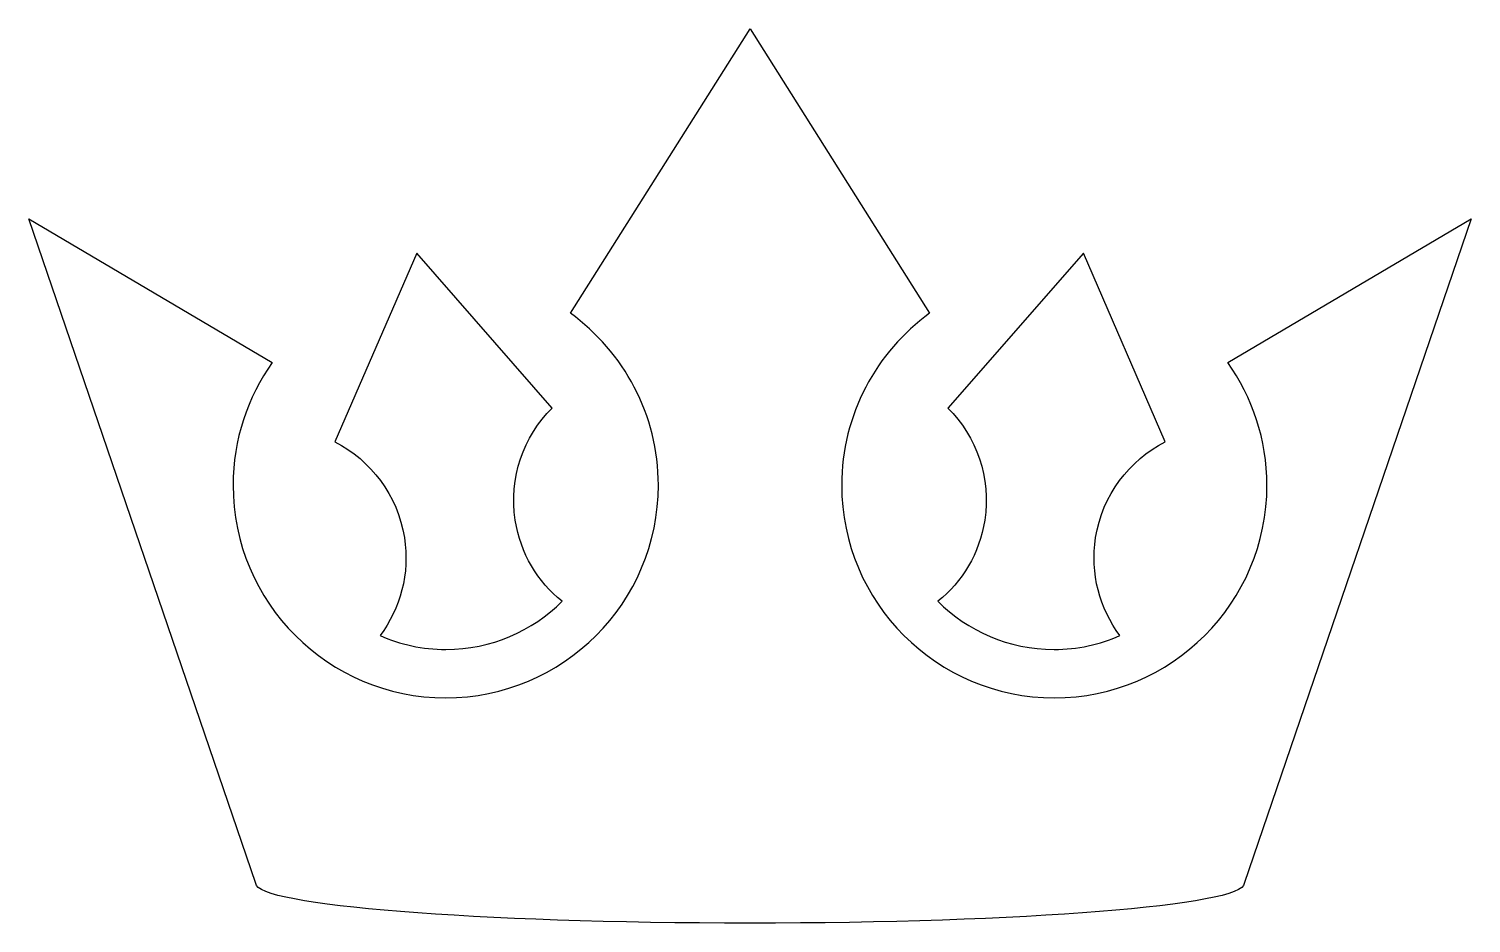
# Model space of a CAD drawing. Header units: centimetres. Extents: x -16.9 to 16.9, y -10.5 to 10.5.
import ezdxf

# ---------------------------------------------------------------- set-up
doc = ezdxf.new("R2010")
doc.units = ezdxf.units.CM
doc.header["$MEASUREMENT"] = 0
doc.layers.add('Layer 1', color=7, linetype='Continuous')

msp = doc.modelspace()

# ---------------------------------------------------------------- linework, layer by layer
at = {"layer": 'Layer 1'}
for points, knots in [([(11.18441, 2.64642), (11.76059, 1.83433), (12.10243, 0.844), (12.10243, -0.22682), (12.10243, -0.22682), (12.10251, -2.97629), (9.87302, -5.20451), (7.1239, -5.20451), (7.1239, -5.20451), (4.37478, -5.20451), (2.14654, -2.9763), (2.14654, -0.22683), (2.14654, -0.22683), (2.14662, 1.43028), (2.95934, 2.89351), (4.205, 3.79846), (4.205, 3.79846), (4.205, 3.79846), (0.00042, 10.45744), (0.00042, 10.45744), (0.00042, 10.45744), (0.00042, 10.45744), (-4.2041, 3.79846), (-4.2041, 3.79846), (-4.2041, 3.79846), (-2.95905, 2.89353), (-2.14546, 1.43028), (-2.14546, -0.22683), (-2.14546, -0.22683), (-2.14541, -2.9763), (-4.37418, -5.20452), (-7.12341, -5.20452), (-7.12341, -5.20452), (-9.87254, -5.20452), (-12.10136, -2.97631), (-12.10136, -0.22683), (-12.10136, -0.22683), (-12.10128, 0.84407), (-11.75968, 1.83433), (-11.18386, 2.64641), (-11.18386, 2.64641), (-11.18386, 2.64641), (-16.88229, 6.01083), (-16.88229, 6.01083), (-16.88229, 6.01083), (-16.88229, 6.01083), (-11.57022, -9.55315), (-11.57022, -9.55315), (-11.57022, -9.55315), (-11.57022, -10.06456), (-6.39055, -10.47993), (0.00038, -10.47993), (0.00038, -10.47993), (6.39083, -10.47985), (11.57138, -10.06456), (11.57138, -9.55315), (11.57138, -9.55315), (11.57138, -9.55315), (16.88233, 6.01083), (16.88233, 6.01083), (16.88233, 6.01083), (16.88233, 6.01083), (11.18441, 2.64642), (11.18441, 2.64642), (11.18441, 2.64642), (11.18441, 2.64642), (11.18441, 2.64642), (11.18441, 2.64642)], [0, 0, 0, 0, 0.05555556, 0.05555556, 0.05555556, 0.05555556, 0.11111111, 0.11111111, 0.11111111, 0.11111111, 0.16666667, 0.16666667, 0.16666667, 0.16666667, 0.22222222, 0.22222222, 0.22222222, 0.22222222, 0.27777778, 0.27777778, 0.27777778, 0.27777778, 0.33333333, 0.33333333, 0.33333333, 0.33333333, 0.38888889, 0.38888889, 0.38888889, 0.38888889, 0.44444444, 0.44444444, 0.44444444, 0.44444444, 0.5, 0.5, 0.5, 0.5, 0.55555556, 0.55555556, 0.55555556, 0.55555556, 0.61111111, 0.61111111, 0.61111111, 0.61111111, 0.66666667, 0.66666667, 0.66666667, 0.66666667, 0.72222222, 0.72222222, 0.72222222, 0.72222222, 0.77777778, 0.77777778, 0.77777778, 0.77777778, 0.83333333, 0.83333333, 0.83333333, 0.83333333, 0.88888889, 0.88888889, 0.88888889, 0.88888889, 1, 1, 1, 1]), ([(-8.09038, -1.45463), (-8.24707, -0.45241), (-8.87683, 0.35589), (-9.71529, 0.78528), (-9.71529, 0.78528), (-9.71529, 0.78528), (-7.80275, 5.2079), (-7.80275, 5.2079), (-7.80275, 5.2079), (-7.80275, 5.2079), (-4.63116, 1.58004), (-4.63116, 1.58004), (-4.63116, 1.58004), (-5.29852, 0.91501), (-5.65182, -0.04744), (-5.49489, -1.04767), (-5.49489, -1.04767), (-5.37405, -1.82573), (-4.96649, -2.48515), (-4.39896, -2.94346), (-4.39896, -2.94346), (-5.09421, -3.64135), (-6.05496, -4.07212), (-7.11708, -4.0722), (-7.11708, -4.0722), (-7.66609, -4.0722), (-8.187, -3.95494), (-8.66084, -3.74663), (-8.66084, -3.74663), (-8.18679, -3.11356), (-7.95822, -2.29685), (-8.09038, -1.45463)], [0, 0, 0, 0, 0.11111111, 0.11111111, 0.11111111, 0.11111111, 0.22222222, 0.22222222, 0.22222222, 0.22222222, 0.33333333, 0.33333333, 0.33333333, 0.33333333, 0.44444444, 0.44444444, 0.44444444, 0.44444444, 0.55555556, 0.55555556, 0.55555556, 0.55555556, 0.66666667, 0.66666667, 0.66666667, 0.66666667, 0.77777778, 0.77777778, 0.77777778, 0.77777778, 1, 1, 1, 1]), ([(4.39986, -2.94346), (4.96729, -2.48515), (5.374, -1.82573), (5.49481, -1.04767), (5.49481, -1.04767), (5.65176, -0.04752), (5.29942, 0.91509), (4.63198, 1.58004), (4.63198, 1.58004), (4.63198, 1.58004), (7.80383, 5.2079), (7.80383, 5.2079), (7.80383, 5.2079), (7.80383, 5.2079), (9.71582, 0.78528), (9.71582, 0.78528), (9.71582, 0.78528), (8.87765, 0.35589), (8.24794, -0.45241), (8.09146, -1.45463), (8.09146, -1.45463), (7.95901, -2.29685), (8.18782, -3.11354), (8.66079, -3.74664), (8.66079, -3.74664), (8.18819, -3.95495), (7.66667, -4.07213), (7.11766, -4.07221), (7.11766, -4.07221), (6.05576, -4.0722), (5.09418, -3.64135), (4.39986, -2.94346), (4.39986, -2.94346), (4.39986, -2.94346), (4.39986, -2.94346), (4.39986, -2.94346)], [0, 0, 0, 0, 0.1, 0.1, 0.1, 0.1, 0.2, 0.2, 0.2, 0.2, 0.3, 0.3, 0.3, 0.3, 0.4, 0.4, 0.4, 0.4, 0.5, 0.5, 0.5, 0.5, 0.6, 0.6, 0.6, 0.6, 0.7, 0.7, 0.7, 0.7, 0.8, 0.8, 0.8, 0.8, 1, 1, 1, 1])]:
    msp.add_open_spline(points, degree=3, knots=knots, dxfattribs=at)

doc.saveas('drawing.dxf')
